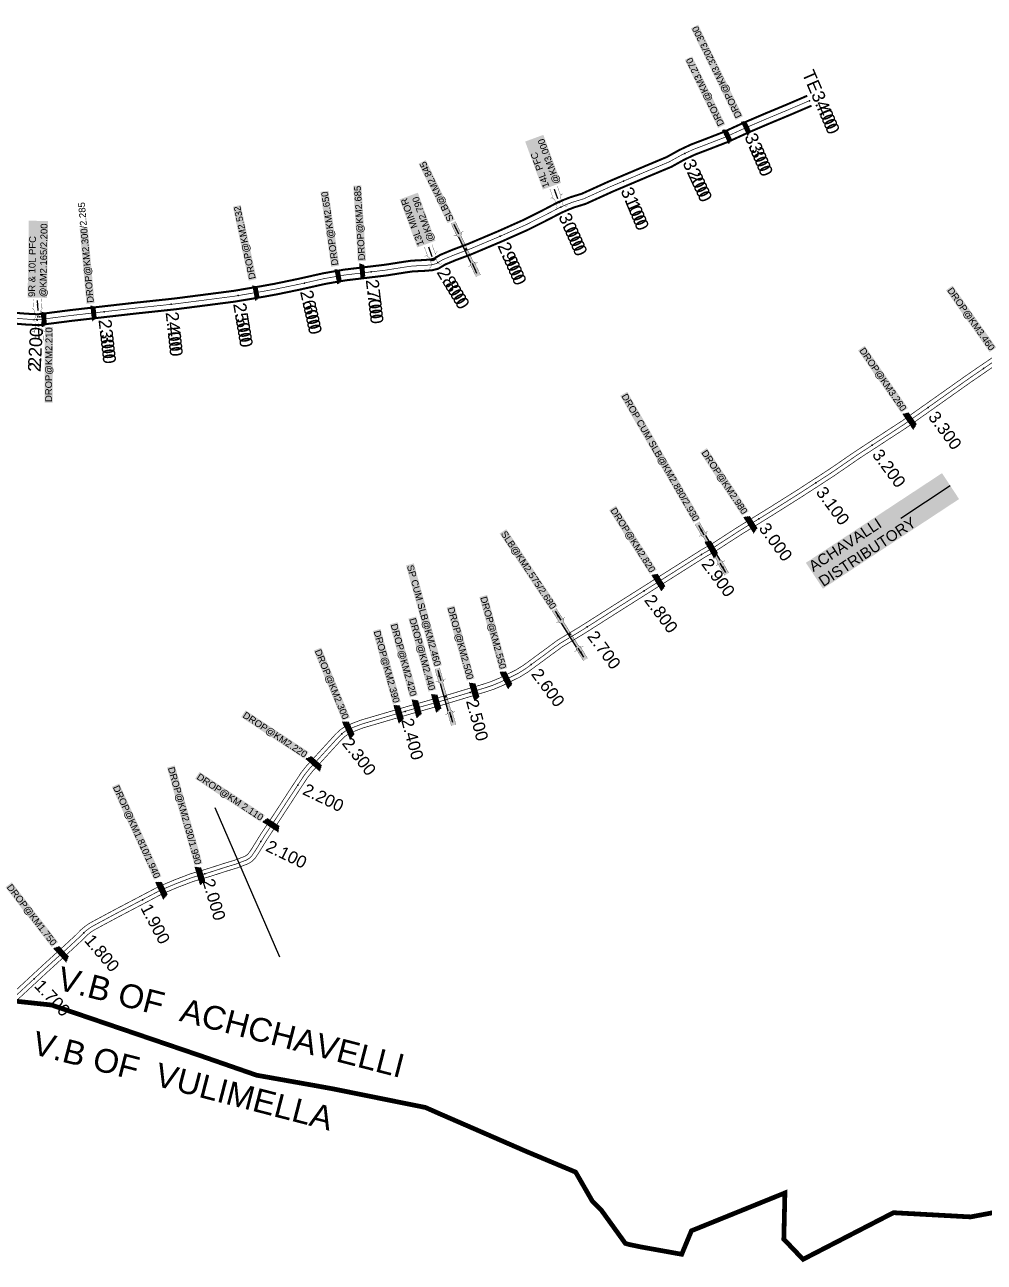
# Model space of a CAD drawing. Header units: inches. Extents: x 174104 to 230935, y 1583276 to 1631460.
# Drawn here: x 205903 to 207322, y 1599953 to 1601783 of the extents above; entities that cross this region are included whole.
import ezdxf
from ezdxf.enums import TextEntityAlignment as Align

# ---------------------------------------------------------------- set-up
doc = ezdxf.new("R2010")
doc.units = ezdxf.units.IN
doc.header["$LTSCALE"] = 15
doc.header["$MEASUREMENT"] = 0
doc.linetypes.add('ACAD_ISO02W100', pattern=[15, 12, -3])
doc.linetypes.add('HIDDEN2', pattern=[0.1875, 0.125, -0.0625])
for name, color, linetype in [('CANAL1', 7, 'Continuous'), ('CSMark', 72, 'Continuous'), ('PAPER SIZE', 5, 'Continuous'), ('STRUCTURE', 5, 'Continuous'), ('text2', 7, 'Continuous'), ('VB', 72, 'Continuous'), ('VILLAGE BOUNDRY', 5, 'Continuous')]:
    doc.layers.add(name, color=color, linetype=linetype)
doc.styles.add('FONT1', font='Arial')
doc.styles.get("Standard").update_dxf_attribs({"font": 'arial.ttf'})
doc.dimstyles.get("Standard").update_dxf_attribs({"dimtxt": 0.18, "dimasz": 0.18, "dimexe": 0.18, "dimexo": 0.0625, "dimgap": 0.09, "dimtad": 0, "dimtih": 1, "dimtoh": 1, "dimdec": 4, "dimzin": 0, "dimdsep": 46, "dimtxsty": 'Standard', "dimcen": 0.09, "dimadec": 0, "dimazin": 0, "dimtfac": 1, "dimtdec": 4, "dimtofl": 0, "dimtmove": 0, "dimatfit": 3, "dimfxl": 1, "dimtolj": 1, "dimtzin": 0, "dimarcsym": 0})

# ---------------------------------------------------------------- blocks, each defined once
blk = doc.blocks.new('DROP')
h = blk.add_hatch()
h.set_pattern_fill('ANSI31', color=1, scale=10, angle=45)
h.set_pattern_definition([(90, (-324.4107, -25.7687), (-1.25, 0), [])])
h.paths.add_polyline_path([(-9.9, -4.3), (-13.8, 4.1), (13.8, 4.1), (10.2, -4.3)])
at = {"layer": 'STRUCTURE', "color": 5, "const_width": 0.49}
blk.add_lwpolyline([(-9.9, -4.3), (-13.8, 4.1), (13.8, 4.1), (10.2, -4.3), (-9.9, -4.3)], dxfattribs=at)
at = {"layer": 'STRUCTURE', "color": 5}
blk.add_circle((0, 0), 1.33, dxfattribs=at)
blk = doc.blocks.new('OT')
at = {"layer": 'STRUCTURE', "color": 190}
for points, const_width in [([(769751.4, 1706595.8), (769729.4, 1706595.8)], 0.5), ([(769775.2, 1706601.8), (769775.2, 1706597.8), (769769.2, 1706593.8), (769761.8, 1706593.8), (769754.4, 1706593.8), (769748.4, 1706597.8), (769748.4, 1706601.8)], 0.5), ([(769761.8, 1706593.8), (769761.8, 1706581)], 2.5), ([(769751.4, 1706579), (769729.4, 1706579)], 0.5), ([(769748.4, 1706573), (769748.4, 1706577), (769754.4, 1706581), (769761.8, 1706581), (769761.8, 1706581), (769761.8, 1706581), (769769.2, 1706581), (769775.2, 1706577), (769775.2, 1706573)], 0.5)]:
    blk.add_lwpolyline(points, dxfattribs=dict(at, const_width=const_width))
at = {"layer": 'STRUCTURE', "color": 0}
blk.add_circle((769761.8, 1706587.4), 1.87, dxfattribs=at)
blk.add_leader([(769732.6, 1706587.4), (769753.8, 1706587.4)], dimstyle='Standard', override={"dimasz": 10, "dimgap": 0.09, "dimtad": 0}, dxfattribs=at)
blk = doc.blocks.new('SLB')
at = {"layer": 'STRUCTURE'}
h = blk.add_hatch(dxfattribs=at)
h.set_pattern_fill('DOTS', color=6, scale=20, angle=320.3722, style=0)
h.set_pattern_definition([(320.372247934, (-159.4327, -72.9564), (1.2786241598, 0.5641323054), [0, -1.25])])
h.paths.add_polyline_path([(769699.5, 1706871.1), (769699.5, 1706861.1), (769729.1, 1706861.1), (769732.1, 1706863.1), (769792.1, 1706863.1), (769795.1, 1706861.1), (769824.7, 1706861.1), (769824.7, 1706871.1), (769795.1, 1706871.1), (769792.1, 1706869.1), (769732.1, 1706869.1), (769729.1, 1706871.1)])
at = {"layer": 'STRUCTURE', "color": 6, "linetype": 'ACAD_ISO02W100', "ltscale": 0.5, "const_width": 0.5}
for points in [[(769699.5, 1706871.1), (769729.1, 1706871.1)], [(769699.5, 1706861.1), (769729.1, 1706861.1)], [(769795.1, 1706871.1), (769824.7, 1706871.1)], [(769795.1, 1706861.1), (769824.7, 1706861.1)]]:
    blk.add_lwpolyline(points, dxfattribs=at)
at = {"layer": 'STRUCTURE', "color": 6, "const_width": 0.628}
for points in [[(769726.1, 1706877.1), (769726.1, 1706873.1), (769732.1, 1706869.1), (769792.1, 1706869.1), (769798.1, 1706873.1), (769798.1, 1706877.1)], [(769726.1, 1706855.1), (769726.1, 1706859.1), (769732.1, 1706863.1), (769792.1, 1706863.1), (769798.1, 1706859.1), (769798.1, 1706855.1)]]:
    blk.add_lwpolyline(points, dxfattribs=at)
at = {"layer": 'STRUCTURE', "color": 6}
blk.add_lwpolyline([(769732.1, 1706863.1), (769792.1, 1706863.1)], dxfattribs=at)
blk.add_lwpolyline([(769732.1, 1706863.1), (769792.1, 1706863.1)], dxfattribs=at)
at = {"layer": 'STRUCTURE', "color": 0}
blk.add_circle((769762.1, 1706866.1), 1.24, dxfattribs=at)
for points in [[(769703.8, 1706866), (769726.7, 1706866)], [(769818.6, 1706865.8), (769795.7, 1706865.8)]]:
    blk.add_leader(points, dimstyle='Standard', override={"dimasz": 10, "dimgap": 0.09, "dimtad": 0}, dxfattribs=at)
blk = doc.blocks.new('1SLB')
at = {"layer": 'STRUCTURE'}
h = blk.add_hatch(dxfattribs=at)
h.set_pattern_fill('DOTS', color=6, scale=14, angle=320.3722, style=0)
h.set_pattern_definition([(320.372247934, (-538945.0768, -1194857.3203), (0.89503691186, 0.39489261377), [0, -0.875])])
h.paths.add_polyline_path([(-43.8, 3.5), (-43.8, -3.5), (-23.1, -3.5), (-21, -2.1), (21, -2.1), (23.1, -3.5), (43.8, -3.5), (43.8, 3.5), (23.1, 3.5), (21, 2.1), (-21, 2.1), (-23.1, 3.5)])
at = {"layer": 'STRUCTURE', "color": 6, "linetype": 'ACAD_ISO02W100', "ltscale": 0.5, "const_width": 0.35}
for points in [[(-43.8, 3.5), (-23.1, 3.5)], [(23.1, 3.5), (43.8, 3.5)], [(-43.8, -3.5), (-23.1, -3.5)], [(23.1, -3.5), (43.8, -3.5)]]:
    blk.add_lwpolyline(points, dxfattribs=at)
at = {"layer": 'STRUCTURE', "color": 6, "const_width": 0.44}
for points in [[(-25.2, 7.7), (-25.2, 4.9), (-21, 2.1), (21, 2.1), (25.2, 4.9), (25.2, 7.7)], [(-25.2, -7.7), (-25.2, -4.9), (-21, -2.1), (21, -2.1), (25.2, -4.9), (25.2, -7.7)]]:
    blk.add_lwpolyline(points, dxfattribs=at)
at = {"layer": 'STRUCTURE', "color": 6}
blk.add_lwpolyline([(-21, -2.1), (21, -2.1)], dxfattribs=at)
blk.add_lwpolyline([(-21, -2.1), (21, -2.1)], dxfattribs=at)
at = {"layer": 'STRUCTURE', "color": 0}
blk.add_circle((0, 0), 0.871, dxfattribs=at)
for points in [[(-40.8, 0), (-24.8, 0)], [(39.6, -0.2), (23.5, -0.2)]]:
    blk.add_leader(points, dimstyle='Standard', override={"dimasz": 10, "dimgap": 0.09, "dimtad": 0}, dxfattribs=at)

msp = doc.modelspace()

# ---------------------------------------------------------------- linework, layer by layer
at = {"layer": 'CANAL1', "color": 200}
for points, const_width in [([(205789.258, 1601348.89304), (205903.09516, 1601339.56009), (205922.95403, 1601338.52165), (205938.55971, 1601340.56893), (205971.81432, 1601344.86436), (206065.57001, 1601355.57139), (206125.54917, 1601361.9826), (206166.57683, 1601367.27678), (206213.52223, 1601373.35992), (206254.4595, 1601380.25949), (206274.95574, 1601383.94378), (206310.53518, 1601391.30865), (206347.05695, 1601399.50843), (206377.12263, 1601404.76427), (206438.11809, 1601412.05867), (206466.05292, 1601416.48295), (206476.62203, 1601417.97496), (206494.47685, 1601418.8975), (206505.75731, 1601419.80097), (206514.64433, 1601422.12882), (206524.63626, 1601428.18575), (206540.54614, 1601434.81407), (206564.41508, 1601443.76779), (206608.69952, 1601462.46672), (206647.24452, 1601479.64457), (206677.71064, 1601494.95821), (206696.23038, 1601504.63223), (206707.29494, 1601509.53621), (206715.54986, 1601512.73533), (206732.5668, 1601517.95518), (206772.47769, 1601536.09347), (206824.27542, 1601558.0513), (206859.43143, 1601572.7641), (206878.79254, 1601583.49922), (206894.51296, 1601590.87331), (206913.86336, 1601598.25664), (206942.37092, 1601609.29534), (206973.76041, 1601623.69336), (207005.24711, 1601637.16234), (207035.41821, 1601649.69904), (207058.81875, 1601659.73973), (207066.64672, 1601663.11936)], 3), ([(205789.258, 1601348.89304), (205903.09516, 1601339.56009), (205922.95403, 1601338.52165), (205938.55971, 1601340.56893), (205971.81432, 1601344.86436), (206065.57001, 1601355.57139), (206125.54917, 1601361.9826), (206166.57683, 1601367.27678), (206213.52223, 1601373.35992), (206254.4595, 1601380.25949), (206274.95574, 1601383.94378), (206310.53518, 1601391.30865), (206347.05695, 1601399.50843), (206377.12263, 1601404.76427), (206438.11809, 1601412.05867), (206466.05292, 1601416.48295), (206476.62203, 1601417.97496), (206494.47685, 1601418.8975), (206505.75731, 1601419.80097), (206514.64433, 1601422.12882), (206524.63626, 1601428.18575), (206540.54614, 1601434.81407), (206564.41508, 1601443.76779), (206608.69952, 1601462.46672), (206647.24452, 1601479.64457), (206677.71064, 1601494.95821), (206696.23038, 1601504.63223), (206707.29494, 1601509.53621), (206715.54986, 1601512.73533), (206732.5668, 1601517.95518), (206772.47769, 1601536.09347), (206824.27542, 1601558.0513), (206859.43143, 1601572.7641), (206878.79254, 1601583.49922), (206894.51296, 1601590.87331), (206913.86336, 1601598.25664), (206942.37092, 1601609.29534), (206973.76041, 1601623.69336), (207005.24711, 1601637.16234), (207035.41821, 1601649.69904), (207058.81875, 1601659.73973), (207066.64672, 1601663.11936)], 1), ([(205790.67, 1601364.83096), (205904.16684, 1601355.52591), (205922.32597, 1601354.57635), (205936.49429, 1601356.43507), (205969.88168, 1601360.74764), (206063.81199, 1601371.47461), (206123.67483, 1601377.8734), (206164.52917, 1601383.14522), (206211.16377, 1601389.18808), (206251.7145, 1601396.02251), (206271.91826, 1601399.65422), (206307.16082, 1601406.94935), (206343.92505, 1601415.20357), (206374.79337, 1601420.59973), (206435.91591, 1601427.90933), (206463.68308, 1601432.30705), (206475.08797, 1601433.91704), (206493.42515, 1601434.8645), (206503.07069, 1601435.63703), (206508.33967, 1601437.01718), (206517.37174, 1601442.49225), (206534.65786, 1601449.69393), (206558.49092, 1601458.63421), (206602.33048, 1601477.14528), (206640.39148, 1601494.10743), (206670.41336, 1601509.19779), (206689.27762, 1601519.05177), (206701.15906, 1601524.31779), (206710.30614, 1601527.86267), (206726.8872, 1601532.94882), (206766.04431, 1601550.74453), (206818.06458, 1601572.7967), (206852.44257, 1601587.1839), (206871.50746, 1601597.75478), (206888.25504, 1601605.61069), (206908.12264, 1601613.19136), (206936.14108, 1601624.04066), (206967.27759, 1601638.32264), (206999.03089, 1601651.90566), (207029.19379, 1601664.43896), (207052.49325, 1601674.43627), (207060.30473, 1601677.80879)], 3), ([(205790.67, 1601364.83096), (205904.16684, 1601355.52591), (205922.32597, 1601354.57635), (205936.49429, 1601356.43507), (205969.88168, 1601360.74764), (206063.81199, 1601371.47461), (206123.67483, 1601377.8734), (206164.52917, 1601383.14522), (206211.16377, 1601389.18808), (206251.7145, 1601396.02251), (206271.91826, 1601399.65422), (206307.16082, 1601406.94935), (206343.92505, 1601415.20357), (206374.79337, 1601420.59973), (206435.91591, 1601427.90933), (206463.68308, 1601432.30705), (206475.08797, 1601433.91704), (206493.42515, 1601434.8645), (206503.07069, 1601435.63703), (206508.33967, 1601437.01718), (206517.37174, 1601442.49225), (206534.65786, 1601449.69393), (206558.49092, 1601458.63421), (206602.33048, 1601477.14528), (206640.39148, 1601494.10743), (206670.41336, 1601509.19779), (206689.27762, 1601519.05177), (206701.15906, 1601524.31779), (206710.30614, 1601527.86267), (206726.8872, 1601532.94882), (206766.04431, 1601550.74453), (206818.06458, 1601572.7967), (206852.44257, 1601587.1839), (206871.50746, 1601597.75478), (206888.25504, 1601605.61069), (206908.12264, 1601613.19136), (206936.14108, 1601624.04066), (206967.27759, 1601638.32264), (206999.03089, 1601651.90566), (207029.19379, 1601664.43896), (207052.49325, 1601674.43627), (207060.30473, 1601677.80879)], 1), ([(205882.58831, 1600348.57255), (205929.93981, 1600392.4244), (205961.48083, 1600421.11542), (205978.38626, 1600436.7711), (205986.7249, 1600445.16663), (205993.08181, 1600450.35849), (205998.79082, 1600454.09771), (206008.56813, 1600459.43032), (206036.32769, 1600474.32469), (206070.68421, 1600492.33493), (206101.08504, 1600508.35997), (206124.63474, 1600518.25535), (206147.6889, 1600527.07118), (206173.30201, 1600534.65481), (206197.3979, 1600542.41862), (206213.20777, 1600547.19683), (206222.1146, 1600550.61802), (206228.4067, 1600553.0326), (206231.75293, 1600555.26767), (206234.20535, 1600557.87383), (206238.84803, 1600564.75774), (206251.47213, 1600585.26079), (206270.67765, 1600614.24747), (206292.73072, 1600648.13234), (206311.43091, 1600676.57999), (206319.66652, 1600686.91376), (206328.48345, 1600696.3839), (206361.86307, 1600732.91722), (206368.84252, 1600739.6905), (206374.54421, 1600743.65986), (206380.44967, 1600746.58902), (206388.11455, 1600749.97083), (206400.31363, 1600754.52654), (206470.26796, 1600775.04498), (206520.74135, 1600789.36157), (206564.29553, 1600802.50793), (206581.85368, 1600807.83232), (206592.62606, 1600811.40525), (206604.99861, 1600816.56428), (206615.60253, 1600821.82441), (206629.2004, 1600828.52664), (206640.31275, 1600835.40842), (206669.66396, 1600856.95933), (206691.03161, 1600872.67408), (206707.90821, 1600882.80187), (206724.63978, 1600892.89938), (206775.49764, 1600925.20926), (206844.7467, 1600968.97109), (206903.39117, 1601006.04345), (206918.76818, 1601014.81306), (206956.76589, 1601039.38754), (207002.09927, 1601067.29086), (207046.12455, 1601095.00263), (207093.09781, 1601125.48796), (207130.88572, 1601151.48546), (207200.92115, 1601197.14322), (207297.42337, 1601265.39419), (207364.75631, 1601311.42725)], 1), ([(205890.85569, 1600339.87345), (205938.05419, 1600383.5836), (205969.59517, 1600412.27458), (205986.72374, 1600428.1369), (205994.7991, 1600436.26737), (206000.18419, 1600440.66551), (206004.96118, 1600443.79429), (206014.27787, 1600448.87568), (206041.95031, 1600463.72331), (206076.26779, 1600481.71307), (206106.21696, 1600497.50003), (206129.10326, 1600507.11665), (206151.5411, 1600515.69682), (206176.84599, 1600523.18919), (206200.9741, 1600530.96338), (206217.10023, 1600535.83717), (206226.4174, 1600539.41598), (206233.9573, 1600542.3094), (206239.55507, 1600546.04833), (206243.61065, 1600550.35817), (206248.93597, 1600558.25426), (206261.58587, 1600578.79921), (206280.70835, 1600607.66053), (206302.77328, 1600641.56366), (206321.15709, 1600669.53001), (206328.76348, 1600679.07424), (206337.30455, 1600688.2481), (206370.47893, 1600724.55678), (206376.49948, 1600730.3995), (206380.67179, 1600733.30414), (206385.54033, 1600735.71898), (206392.63945, 1600738.85117), (206404.10637, 1600743.13346), (206473.59404, 1600763.51502), (206524.11265, 1600777.84443), (206567.77047, 1600791.02207), (206585.48432, 1600796.39368), (206596.82994, 1600800.15675), (206609.97939, 1600805.63972), (206620.92147, 1600811.06759), (206635.0256, 1600818.01936), (206647.03325, 1600825.45558), (206676.76604, 1600847.28667), (206697.68839, 1600862.67392), (206714.09579, 1600872.52013), (206730.95822, 1600882.69662), (206781.92036, 1600915.07274), (206851.1573, 1600958.82691), (206909.57283, 1600995.75455), (206925.00382, 1601004.55494), (206963.17011, 1601029.23846), (207008.44073, 1601057.10314), (207052.58745, 1601084.89137), (207099.76619, 1601115.51004), (207137.56428, 1601141.51454), (207207.66485, 1601187.21478), (207304.27463, 1601255.54181), (207371.59569, 1601301.56675)], 1)]:
    msp.add_lwpolyline(points, dxfattribs=dict(at, const_width=const_width))
at = {"layer": 'CANAL1', "color": 1, "linetype": 'HIDDEN2', "ltscale": 4, "const_width": 1}
msp.add_lwpolyline([(205789.964, 1601356.862), (205903.631, 1601347.543), (205922.64, 1601346.549), (205937.527, 1601348.502), (205970.848, 1601352.806), (206064.691, 1601363.523), (206124.612, 1601369.928), (206165.553, 1601375.211), (206212.343, 1601381.274), (206253.087, 1601388.141), (206273.437, 1601391.799), (206308.848, 1601399.129), (206345.491, 1601407.356), (206375.958, 1601412.682), (206437.017, 1601419.984), (206464.868, 1601424.395), (206475.855, 1601425.946), (206493.951, 1601426.881), (206504.414, 1601427.719), (206511.492, 1601429.573), (206521.004, 1601435.339), (206537.602, 1601442.254), (206561.453, 1601451.201), (206605.515, 1601469.806), (206643.818, 1601486.876), (206674.062, 1601502.078), (206692.754, 1601511.842), (206704.227, 1601516.927), (206712.928, 1601520.299), (206729.727, 1601525.452), (206769.261, 1601543.419), (206821.17, 1601565.424), (206855.937, 1601579.974), (206875.15, 1601590.627), (206891.384, 1601598.242), (206910.993, 1601605.724), (206939.256, 1601616.668), (206970.519, 1601631.008), (207002.139, 1601644.534), (207032.306, 1601657.069), (207055.656, 1601667.088), (207063.47572, 1601670.46407)], dxfattribs=at)
msp.add_lwpolyline([(205789.964, 1601356.862), (205903.631, 1601347.543), (205922.64, 1601346.549), (205937.527, 1601348.502), (205970.848, 1601352.806), (206064.691, 1601363.523), (206124.612, 1601369.928), (206165.553, 1601375.211), (206212.343, 1601381.274), (206253.087, 1601388.141), (206273.437, 1601391.799), (206308.848, 1601399.129), (206345.491, 1601407.356), (206375.958, 1601412.682), (206437.017, 1601419.984), (206464.868, 1601424.395), (206475.855, 1601425.946), (206493.951, 1601426.881), (206504.414, 1601427.719), (206511.492, 1601429.573), (206521.004, 1601435.339), (206537.602, 1601442.254), (206561.453, 1601451.201), (206605.515, 1601469.806), (206643.818, 1601486.876), (206674.062, 1601502.078), (206692.754, 1601511.842), (206704.227, 1601516.927), (206712.928, 1601520.299), (206729.727, 1601525.452), (206769.261, 1601543.419), (206821.17, 1601565.424), (206855.937, 1601579.974), (206875.15, 1601590.627), (206891.384, 1601598.242), (206910.993, 1601605.724), (206939.256, 1601616.668), (206970.519, 1601631.008), (207002.139, 1601644.534), (207032.306, 1601657.069), (207055.656, 1601667.088), (207063.47572, 1601670.46407)], dxfattribs=at)
at = {"layer": 'CANAL1', "color": 1, "ltscale": 4, "const_width": 1}
msp.add_lwpolyline([(205886.722, 1600344.223), (205933.997, 1600388.004), (205965.538, 1600416.695), (205982.555, 1600432.454), (205990.762, 1600440.717), (205996.633, 1600445.512), (206001.876, 1600448.946), (206011.423, 1600454.153), (206039.139, 1600469.024), (206073.476, 1600487.024), (206103.651, 1600502.93), (206126.869, 1600512.686), (206149.615, 1600521.384), (206175.074, 1600528.922), (206199.186, 1600536.691), (206215.154, 1600541.517), (206224.266, 1600545.017), (206231.182, 1600547.671), (206235.654, 1600550.658), (206238.908, 1600554.116), (206243.892, 1600561.506), (206256.529, 1600582.03), (206275.693, 1600610.954), (206297.752, 1600644.848), (206316.294, 1600673.055), (206324.215, 1600682.994), (206332.894, 1600692.316), (206366.171, 1600728.737), (206372.671, 1600735.045), (206377.608, 1600738.482), (206382.995, 1600741.154), (206390.377, 1600744.411), (206402.21, 1600748.83), (206471.931, 1600769.28), (206522.427, 1600783.603), (206566.033, 1600796.765), (206583.669, 1600802.113), (206594.728, 1600805.781), (206607.489, 1600811.102), (206618.262, 1600816.446), (206632.113, 1600823.273), (206643.673, 1600830.432), (206673.215, 1600852.123), (206694.36, 1600867.674), (206711.002, 1600877.661), (206727.799, 1600887.798), (206778.709, 1600920.141), (206847.952, 1600963.899), (206906.482, 1601000.899), (206921.886, 1601009.684), (206959.968, 1601034.313), (207005.27, 1601062.197), (207049.356, 1601089.947), (207096.432, 1601120.499), (207134.225, 1601146.5), (207204.293, 1601192.179), (207300.849, 1601260.468), (207368.176, 1601306.497)], dxfattribs=at)
at = {"layer": 'text2', "color": 3, "linetype": 'Continuous'}
msp.add_lwpolyline([(206184.07241, 1600625.3937), (206279.69706, 1600404.37076)], dxfattribs=at)
at = {"layer": 'text2', "color": 2, "linetype": 'Continuous'}
for p in [(207063.47572, 1601670.46407), (207063.47572, 1601670.46407), (206971.42487, 1601631.3955), (206971.42487, 1601631.3955), (206879.32119, 1601592.58361), (206879.32119, 1601592.58361), (206788.26901, 1601551.47678), (206788.26901, 1601551.47678), (206695.97492, 1601513.26956), (206695.97492, 1601513.26956), (206605.87657, 1601469.96713), (206605.87657, 1601469.96713), (206513.88871, 1601431.02584), (206513.88871, 1601431.02584), (206415.20262, 1601417.37523), (206415.20262, 1601417.37523), (206316.66195, 1601400.88337), (206316.66195, 1601400.88337), (206218.42221, 1601382.29859), (206218.42221, 1601382.29859), (206019.87125, 1601358.40452), (206019.87125, 1601358.40452), (206119.26902, 1601369.35689), (206119.26902, 1601369.35689), (205920.59706, 1601346.65583), (205920.59706, 1601346.65583), (207208, 1601205, 38), (206975, 1601049, 37), (206918, 1601011, 36), (206838, 1600964, 35), (206709, 1600881, 34), (206613, 1600821, 33), (206525, 1600789, 31), (206567, 1600801, 32), (206455, 1600769, 28), (206482, 1600776, 29), (206511, 1600784, 30), (206382, 1600742, 27), (206327, 1600695, 26), (206264, 1600602, 25), (206161, 1600530, 24), (206104, 1600508, 23), (205954, 1600414, 22)]:
    msp.add_point(p, dxfattribs=at)
at = {"layer": 'text2', "color": 3, "linetype": 'Continuous'}
for p in [(206969, 1601634, 34), (206969, 1601634, 34), (206941, 1601622, 33), (206555, 1601451, 32), (206507, 1601435, 31), (206366, 1601414, 29), (206402, 1601419, 30), (206244, 1601392, 28), (206004, 1601360, 27), (205921, 1601346, 25), (205922, 1601351, 24), (205925, 1601351, 26), (207321.08688, 1601274.3039), (207239.22016, 1601216.88115), (207156.35918, 1601160.9298), (207073.19282, 1601105.41693), (206988.67159, 1601051.98045), (206903.769, 1600999.18396), (206819.2394, 1600945.75412), (206734.7712, 1600892.22742), (206651.88312, 1600836.46022), (206561.39651, 1600795.36553), (206465.40019, 1600767.36444), (206371.65263, 1600734.05671), (206306.63653, 1600658.36358), (206251.97332, 1600574.63103), (206168.97189, 1600527.11526), (206076.8684, 1600488.81222), (205989.90206, 1600439.8512), (205916.57686, 1600371.87134)]:
    msp.add_point(p, dxfattribs=at)
at = {"layer": 'VILLAGE BOUNDRY', "linetype": 'HIDDEN2', "ltscale": 20}
msp.add_lwpolyline([(205606.93317, 1600368.83377, 7, 7, 0), (205942.28606, 1600333.02378, 7, 7, 0), (206162.77262, 1600257.95093, 7, 7, 0), (206245.57764, 1600229.2044, 7, 7, 0), (206328.41743, 1600214.4947, 7, 7, 0), (206359.77452, 1600208.80236, 7, 7, 0), (206495.44777, 1600181.47826, 7, 7, 0), (206514.78939, 1600172.92854, 7, 7, 0), (206644.07237, 1600116.69872, 7, 7, 0), (206717.64772, 1600085.89634, 7, 7, 0), (206742.41582, 1600042.87373, 7, 7, 0), (206755.35968, 1600030.06056, 7, 7, 0), (206791.22848, 1599980.41899, 7, 7, 0), (206796.64159, 1599978.89234, 7, 7, 0), (206814.68815, 1599975.12747, 7, 7, 0), (206874.59949, 1599964.37661, 7, 7, 0), (206889.01845, 1599999.12503, 7, 7, 0), (207027.30143, 1600055.07798, 7, 7, 0), (207025.70293, 1599986.65318, 7, 7, 0), (207054.14925, 1599956.88302, 7, 7, 0), (207187.91328, 1600025.8516, 7, 7, 0), (207302.05837, 1600019.62902, 7, 7, 0), (207400.87361, 1600038.28442, 7, 7, 0)], format="xyseb", dxfattribs=at)

# ---------------------------------------------------------------- block references
for p, xscale, yscale, zscale, rotation in [((206942.46643, 1601618.62078, 33), 0.8000000000000002, 0.8000000000000002, 0.8000000000000002, 115.4180635975209), ((206970.45904, 1601630.79315, 34), 0.8000000000000002, 0.8000000000000002, 0.8000000000000002, 115.4180635975209), ((206401.99608, 1601418.87078, 30), 0.8, 0.8, 0.8, 94.78469284791055), ((206366.48174, 1601411.02205, 29), 0.8, 0.8, 0.8, 100.528779829237), ((206244.9624, 1601386.65883, 28), 0.8, 0.8, 0.8, 100.7322150965714), ((205931.03185, 1601347.4491, 27), 0.8, 0.8, 0.8, 92.24900519654545), ((206004.49468, 1601356.69714, 27), 0.8, 0.8, 0.8, 96.5567799879087)]:
    msp.add_blockref('DROP', p, dxfattribs=dict(xscale=xscale, yscale=yscale, zscale=zscale, rotation=rotation))
at = {"layer": 'STRUCTURE', "color": 0, "xscale": 0.7, "yscale": 0.7, "zscale": 0.7}
for name, p, rotation in [('OT', (-1099465.72341, 1708231.81735), 289.6073004542494), ('SLB', (-1103962.43555, 1580295.84159, 32), 295.1992350465194), ('OT', (-1099651.43957, 1708146.24157, 31), 289.6073004542494), ('OT', (-1015408.09294, 2076527.71487), 273.0187913302469), ('OT', (1427253.23436, 1126165.39038), 93.01879133024697)]:
    msp.add_blockref(name, p, dxfattribs=dict(at, rotation=rotation))
at = {"layer": 'text2', "color": 3, "linetype": 'Continuous'}
for name, p, rotation in [('DROP', (207212.69322, 1601198.12003), 124.6666669381216), ('1SLB', (206919.21142, 1601008.15867), 120.171833498203), ('DROP', (206977.1517, 1601044.8898), 122.3430251541336), ('DROP', (206919.21142, 1601008.15867), 120.171833498203), ('DROP', (206840.77337, 1600959.36247), 121.8184552875957), ('1SLB', (206709, 1600881, 34), 302.1678004373609), ('1SLB', (206525, 1600789, 31), 286.1462093718848), ('DROP', (206615.41155, 1600815.03202), 116.6617798255751), ('DROP', (206568.01568, 1600797.36623), 106.5542094616213), ('DROP', (206482.90244, 1600772.39201), 104.9714508217139), ('DROP', (206511.72409, 1600780.56716), 105.5973919865593), ('DROP', (206456.25254, 1600764.68132), 106.4528986059829), ('DROP', (206382.17422, 1600740.88579), 114.5949783508564), ('DROP', (206331.49921, 1600690.81788), 138.4007983839206), ('DROP', (206268.28532, 1600599.77368), 146.8986334629835), ('DROP', (206162.3445, 1600525.153), 107.0154503961979), ('DROP', (206105.60918, 1600503.75281), 114.9758442972904), ('DROP', (205957.43129, 1600409.3208), 132.7183248375171)]:
    msp.add_blockref(name, p, dxfattribs=dict(at, rotation=rotation))

# ---------------------------------------------------------------- texts
at = {"layer": 'CSMark', "color": 1}
for s, height, rotation, p in [('TE3400', 19, 293.35169371, (207060.96733, 1601714.66892)), ('3300', 19, 293.15965218, (206975.75111, 1601621.28196)), ('3200', 19, 295.13020515, (206883.99264, 1601582.62482)), ('3100', 19, 292.97281279, (206792.56224, 1601541.34919)), ('3000', 19, 293.90361618, (206700.43211, 1601503.21305)), ('2900', 19, 294.02047712, (206610.35426, 1601459.91973)), ('2800', 19, 301.22347538, (206519.59086, 1601421.61917)), ('2600', 19, 282.65407525, (206319.07166, 1601390.15055)), ('2700', 19, 276.81957181, (206416.50879, 1601406.45306)), ('2500', 19, 279.56673197, (206220.25037, 1601371.45157)), ('2400', 19, 276.10122206, (206120.43816, 1601358.41919)), ('2300', 19, 276.51503188, (206021.11935, 1601347.47556)), ('3.300', 18, 306.55248311, (207245.52841, 1601208.11361)), ('3.200', 18, 306.55248311, (207162.66743, 1601152.16226)), ('3.100', 18, 306.55248311, (207079.50107, 1601096.64939)), ('3.000', 18, 306.55248311, (206994.97984, 1601043.21291)), ('2.900', 18, 306.55248311, (206910.07724, 1600990.41642)), ('2.800', 18, 306.55248311, (206825.54765, 1600936.98658)), ('2.700', 18, 306.55248311, (206741.07945, 1600883.45988)), ('2.600', 18, 306.55248311, (206658.19137, 1600827.69268)), ('2.500', 18, 285.00103208, (206564.0431, 1600784.89369)), ('2.400', 18, 285.00103208, (206468.04678, 1600756.8926)), ('2.300', 18, 307.84438971, (206378.15694, 1600725.43362)), ('2.200', 18, 334.0127696, (206316.27704, 1600653.49282)), ('2.100', 18, 334.0127696, (206261.61383, 1600569.76027)), ('2.000', 18, 286.49317294, (206173.88296, 1600519.18314)), ('1.900', 18, 297.79483963, (206081.2931, 1600480.97077)), ('1.800', 18, 310.43472636, (205996.59923, 1600433.86669)), ('1.700', 18, 312.80252447, (205922.26362, 1600366.50677))]:
    msp.add_text(s, height=height, rotation=rotation, dxfattribs=at).set_placement(p, align=Align.MIDDLE_LEFT)
at = {"layer": 'CSMark', "color": 1, "style": 'FONT1'}
for s, rotation, p in [('TE3.400', 293.35169371, (207060.96733, 1601714.66892)), ('3.300', 293.15965218, (206975.75111, 1601621.28196)), ('3.200', 295.13020515, (206883.99264, 1601582.62482)), ('3.100', 292.97281279, (206792.56224, 1601541.34919)), ('3.000', 293.90361618, (206700.43211, 1601503.21305)), ('2.900', 294.02047712, (206610.35426, 1601459.91973)), ('2.800', 301.22347538, (206519.59086, 1601421.61917)), ('2.600', 282.65407525, (206319.07166, 1601390.15055)), ('2.700', 276.81957181, (206416.50879, 1601406.45306)), ('2.500', 279.56673197, (206220.25037, 1601371.45157)), ('2.400', 276.10122206, (206120.43816, 1601358.41919)), ('2.300', 276.51503188, (206021.11935, 1601347.47556))]:
    msp.add_text(s, height=19, rotation=rotation, dxfattribs=at).set_placement(p, align=Align.MIDDLE_LEFT)
msp.add_text('2.200', height=19, rotation=87.0066715, dxfattribs=at).set_placement((205920.02265, 1601335.67084), align=Align.MIDDLE_RIGHT)
at = {"layer": 'CSMark', "color": 1}
msp.add_text('2200', height=19, rotation=87.0066715, dxfattribs=at).set_placement((205920.02265, 1601335.67084), align=Align.MIDDLE_RIGHT)
at = {"layer": 'STRUCTURE', "color": 5, "attachment_point": 1, "bg_fill": 1, "box_fill_scale": 1.1, "bg_fill_color": 7, "bg_fill_true_color": 16777215, "bg_fill_transparency": 0}
for s, insert, char_height, width, rotation in [('DROP@KM3.320/3.300', (206954.81747, 1601643.4749), 10, 148.7289222, 116.03725883), ('DROP@KM3.270', (206928.806, 1601631.59409), 10, 109.8885402, 116.03725883), ('14L PFC\\P@KM3.000', (206669.67849, 1601540.35974, -31), 10, 73.674352, 110.15482715), ('SLB@KM2.845', (206528.64677, 1601490.63874), 10, 95.9321965, 116.03725883), ('DROP@KM2.650', (206356.81942, 1601426.03477), 10, 109.8885402, 98.2118616), ('DROP@KM2.685', (206396.3911, 1601434.0769), 10, 109.8885402, 93.48261152), ('DROP@KM2.300/2.285', (205994.862, 1601371.15616), 10, 109.8885402, 95.1780533), ('13L MINOR\\P@KM2.790', (206483.96233, 1601454.78397), 10, 73.674352, 110.15482715), ('DROP@KM2.532', (206234.67838, 1601405.44517), 10, 109.8885402, 102.08583706), ('9R & 10L PFC @KM2.165/2.200', (205907.85486, 1601380.29829), 10, 111.7030014, 89.12590982), ('DROP@KM3.460', (207275.14391, 1601395.6722), 10, 109.9976808, 305.21088286), ('DROP@KM2.210', (205932.84059, 1601224.91153), 10, 109.8885402, 89.70759449), ('DROP@KM3.260', (207145.13846, 1601306.60315), 10, 109.9976808, 304.70611586), ('DROP CUM SLB@KM2.880/2.930', (206793.70954, 1601238.643), 10, 214.7111869, 299.96184736), ('DROP@KM2.980', (206911.59964, 1601155.28942), 10, 109.8885402, 303.61873183), ('{\\f@Arial Unicode MS|b0|i0|c0|p34;\\C1;ACHAVALLI DISTRIBUTORY}', (207060.56326, 1600986.63747), 16, 237.917051, 33.34716953), ('DROP@KM2.820', (206776.99661, 1601070.04374), 10, 109.9976808, 302.50626866), ('SLB@KM2.575/2.680', (206614.84726, 1601035.53441), 10, 134.7725784, 303.66420281), ('SP CUM SLB@KM2.460', (206477.5642, 1600985.00322), 10, 154.1450205, 285.39447842), ('DROP@KM2.550', (206586.1021, 1600938.27378), 10, 109.9976808, 285.39447842), ('DROP@KM2.500', (206537.65666, 1600922.72232), 10, 109.9976808, 285.39447842), ('DROP@KM2.420', (206453.49599, 1600897.98137), 10, 109.9976808, 285.39447842), ('DROP@KM2.440', (206481.07809, 1600906.46396), 10, 109.9976808, 285.39447842), ('DROP@KM2.390', (206428.38921, 1600888.08498), 10, 109.9976808, 285.39447842), ('DROP@KM2.300', (206340.71363, 1600860.43025), 10, 109.9976808, 292.28816171), ('DROP@KM2.220', (206229.69059, 1600767.47136), 10, 109.8203274, 326.53999736), ('DROP@KM2.030/1.990', (206123.9015, 1600686.18448), 10, 148.6607094, 285.75537093), ('DROP@KM 2.110', (206161.54645, 1600676.38528), 10, 113.7698499, 326.53999736), ('DROP@KM1.810/1.940', (206041.8839, 1600659.21681), 10, 148.7289222, 294.48042544), ('DROP@KM1.750', (205883.30347, 1600513.09993), 10, 109.8885402, 307.69554619)]:
    msp.add_mtext(s, dxfattribs=dict(at, insert=insert, char_height=char_height, width=width, rotation=rotation))
at = {"layer": 'VB', "color": 1}
for s, p in [('V.B OF  ACHCHAVELLI ', (205952.78348, 1600373.69078)), ('V.B OF  VULIMELLA', (205915.61578, 1600278.13531))]:
    msp.add_text(s, height=35, rotation=345.52612951, dxfattribs=at).set_placement(p, align=Align.MIDDLE_LEFT)

# ---------------------------------------------------------------- leaders
at = {"layer": 'PAPER SIZE', "color": 1}
msp.add_leader([(207271.60613, 1601100.85059), (207198.63042, 1601052.36417)], dimstyle='Standard', override={"dimasz": 40, "dimgap": 0.09, "dimtad": 0, "dimtfill": 2, "dimtfillclr": 5}, dxfattribs=at)

doc.saveas('drawing.dxf')
